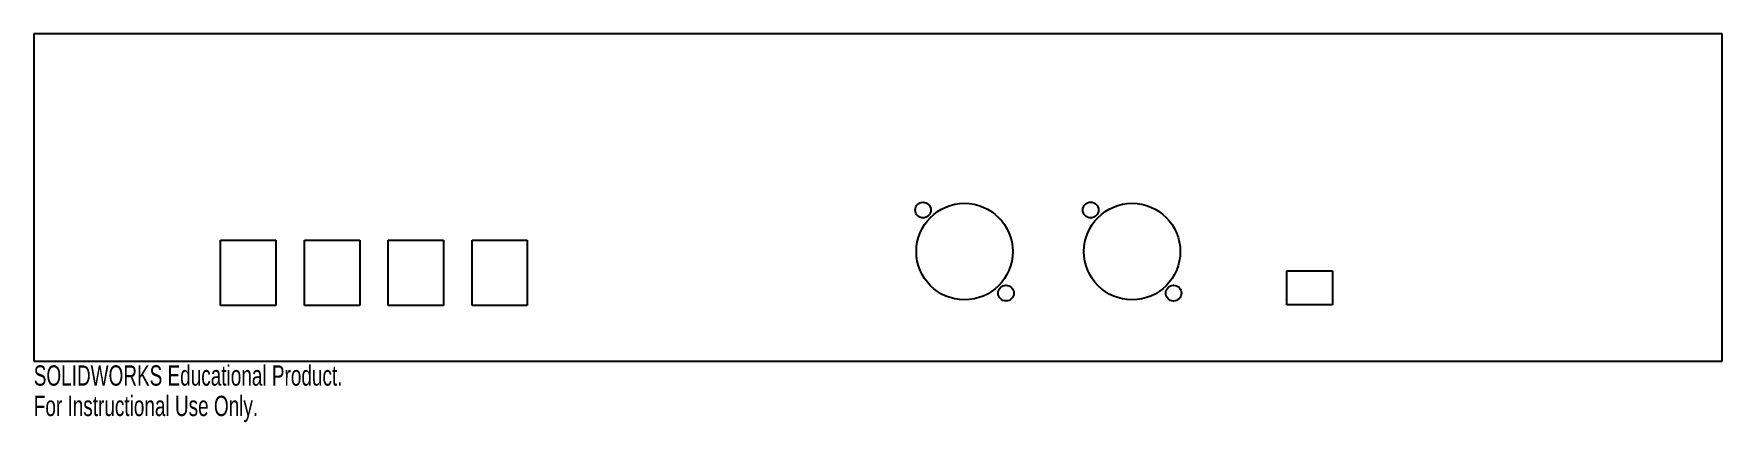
# Model space of a CAD drawing. Header units: millimetres. Extents: x 0 to 403, y -15 to 78.
import ezdxf

# ---------------------------------------------------------------- set-up
doc = ezdxf.new("R2010")
doc.units = ezdxf.units.MM
doc.styles.add('SLDTEXTSTYLE0', font='TXT', dxfattribs={"width": 0.7})

msp = doc.modelspace()

# ---------------------------------------------------------------- linework, layer by layer
at = {"color": 7, "linetype": 'Continuous', "lineweight": 25}
for p, q in [((403, 78), (0, 78)), ((0, 78), (0, 0)), ((403, 0), (403, 78)), ((44.6, 13.25), (44.6, 28.8)), ((44.6, 28.8), (57.8, 28.8)), ((57.8, 28.8), (57.8, 13.25)), ((64.6, 13.25), (64.6, 28.8)), ((64.6, 28.8), (77.8, 28.8)), ((77.8, 28.8), (77.8, 13.25)), ((84.6, 13.25), (84.6, 28.8)), ((84.6, 28.8), (97.8, 28.8)), ((97.8, 28.8), (97.8, 13.25)), ((104.6, 13.25), (104.6, 28.8)), ((104.6, 28.8), (117.8, 28.8)), ((117.8, 28.8), (117.8, 13.25)), ((299.1, 13.4), (299.1, 21.5)), ((299.1, 21.5), (309.95, 21.5)), ((309.95, 21.5), (309.95, 13.4)), ((57.8, 13.25), (44.6, 13.25)), ((77.8, 13.25), (64.6, 13.25)), ((97.8, 13.25), (84.6, 13.25)), ((117.8, 13.25), (104.6, 13.25)), ((309.95, 13.4), (299.1, 13.4)), ((0, 0), (403, 0))]:
    msp.add_line(p, q, dxfattribs=at)
for centre, radius in [((212.25, 36), 1.87), ((222.15, 26.1), 11.5), ((252.25, 36), 1.88), ((262.15, 26.1), 11.5), ((232.05, 16.2), 1.87), ((272.05, 16.2), 1.88)]:
    msp.add_circle(centre, radius, dxfattribs=at)

# ---------------------------------------------------------------- texts
at = {"color": 7, "linetype": 'Continuous', "char_height": 4.8336, "attachment_point": 1, "style": 'SLDTEXTSTYLE0'}
for s, insert in [('SOLIDWORKS Educational Product.', (0, -1.02)), ('For Instructional Use Only.', (0, -8.27))]:
    msp.add_mtext(s, dxfattribs=dict(at, insert=insert))

doc.saveas('drawing.dxf')
